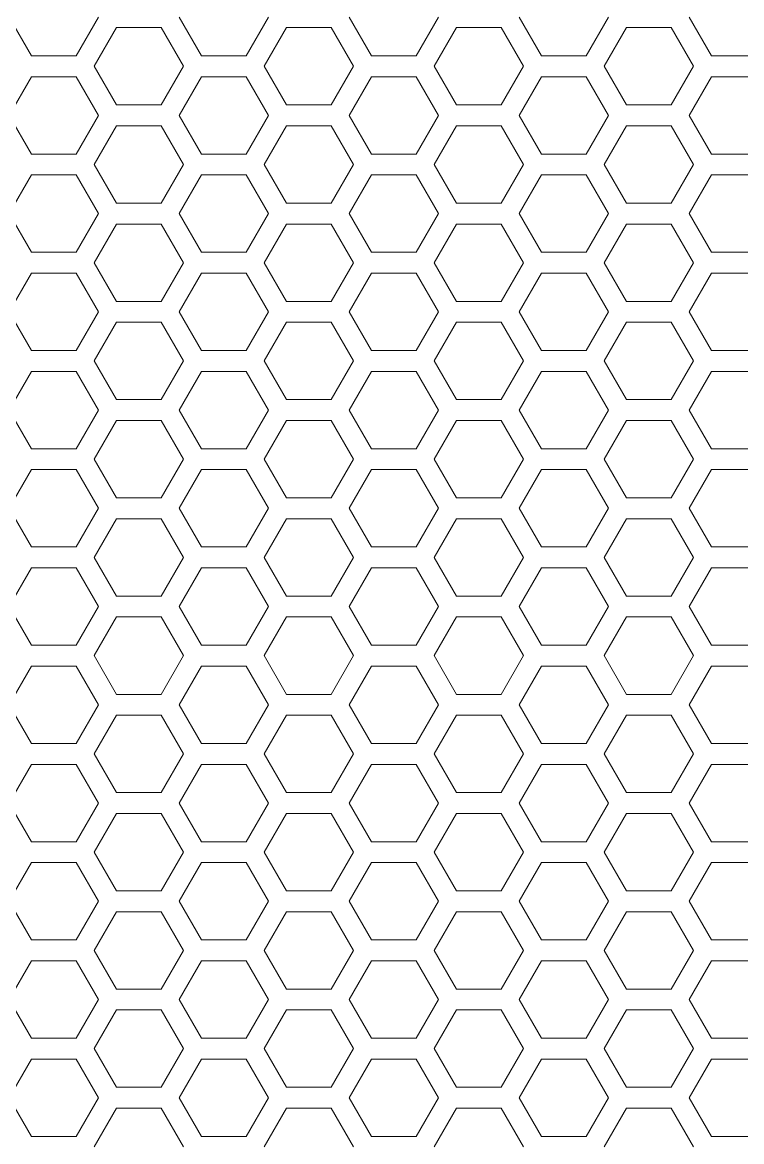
# Model space of a CAD drawing. Header units: millimetres. Extents: x 0 to 140, y -17 to 195.
# Drawn here: x 51.57 to 55.96, y 68.76 to 75.58 of the extents above; entities that cross this region are included whole.
import ezdxf

# ---------------------------------------------------------------- set-up
doc = ezdxf.new("R2010")
doc.units = ezdxf.units.MM
doc.layers.add('4203-42785_1_0', color=7, linetype='Continuous')

# ---------------------------------------------------------------- blocks, each defined once
blk = doc.blocks.new('a')
at = {"layer": '4203-42785_1_0', "color": 0, "linetype": 'ByBlock', "lineweight": 9}
for p, q in [((1507.2261, 403.3412), (1507.3328, 403.1563)), ((1507.5463, 403.1563), (1507.653, 403.3412)), ((1508.0394, 403.3412), (1508.1461, 403.1563)), ((1508.3595, 403.1563), (1508.4662, 403.3412)), ((1508.8527, 403.3412), (1508.9594, 403.1563)), ((1513.7322, 403.3412), (1513.8389, 403.1563)), ((1514.0523, 403.1563), (1514.1591, 403.3412)), ((1514.5455, 403.3412), (1514.6522, 403.1563)), ((1514.8656, 403.1563), (1514.9724, 403.3412)), ((1515.3587, 403.3412), (1515.4655, 403.1563)), ((1515.6789, 403.1563), (1515.7856, 403.3412)), ((1516.1721, 403.3412), (1516.2788, 403.1563)), ((1516.4922, 403.1563), (1516.5989, 403.3412)), ((1506.9262, 403.2913), (1506.8194, 403.1064)), ((1507.1396, 403.2913), (1506.9262, 403.2913)), ((1507.2464, 403.1064), (1507.1396, 403.2913)), ((1507.7395, 403.2913), (1507.6327, 403.1064)), ((1507.9529, 403.2913), (1507.7395, 403.2913)), ((1508.0596, 403.1064), (1507.9529, 403.2913)), ((1508.5527, 403.2913), (1508.446, 403.1064)), ((1508.7661, 403.2913), (1508.5527, 403.2913)), ((1508.8728, 403.1064), (1508.7661, 403.2913)), ((1514.2456, 403.2913), (1514.1389, 403.1064)), ((1514.459, 403.2913), (1514.2456, 403.2913)), ((1514.5657, 403.1064), (1514.459, 403.2913)), ((1515.0588, 403.2913), (1514.9521, 403.1064)), ((1515.2723, 403.2913), (1515.0588, 403.2913)), ((1515.379, 403.1064), (1515.2723, 403.2913)), ((1515.8721, 403.2913), (1515.7654, 403.1064)), ((1516.0855, 403.2913), (1515.8721, 403.2913)), ((1516.1923, 403.1064), (1516.0855, 403.2913)), ((1507.3328, 403.1563), (1507.5463, 403.1563)), ((1508.1461, 403.1563), (1508.3595, 403.1563)), ((1508.9594, 403.1563), (1509.1728, 403.1563)), ((1513.8389, 403.1563), (1514.0523, 403.1563)), ((1514.6522, 403.1563), (1514.8656, 403.1563)), ((1515.4655, 403.1563), (1515.6789, 403.1563)), ((1516.2788, 403.1563), (1516.4922, 403.1563)), ((1506.8194, 403.1064), (1506.9262, 402.9216)), ((1507.1396, 402.9216), (1507.2464, 403.1064)), ((1507.6327, 403.1064), (1507.7395, 402.9216)), ((1507.9529, 402.9216), (1508.0596, 403.1064)), ((1508.446, 403.1064), (1508.5527, 402.9216)), ((1508.7661, 402.9216), (1508.8728, 403.1064)), ((1514.1389, 403.1064), (1514.2456, 402.9216)), ((1514.459, 402.9216), (1514.5657, 403.1064)), ((1514.9521, 403.1064), (1515.0588, 402.9216)), ((1515.2723, 402.9216), (1515.379, 403.1064)), ((1515.7654, 403.1064), (1515.8721, 402.9216)), ((1516.0855, 402.9216), (1516.1923, 403.1064)), ((1507.3328, 403.0565), (1507.2261, 402.8717)), ((1507.5463, 403.0565), (1507.3328, 403.0565)), ((1507.653, 402.8717), (1507.5463, 403.0565)), ((1508.1461, 403.0565), (1508.0394, 402.8717)), ((1508.3595, 403.0565), (1508.1461, 403.0565)), ((1508.4662, 402.8717), (1508.3595, 403.0565)), ((1508.9594, 403.0565), (1508.8527, 402.8717)), ((1509.1728, 403.0565), (1508.9594, 403.0565)), ((1513.8389, 403.0565), (1513.7322, 402.8717)), ((1514.0523, 403.0565), (1513.8389, 403.0565)), ((1514.1591, 402.8717), (1514.0523, 403.0565)), ((1514.6522, 403.0565), (1514.5455, 402.8717)), ((1514.8656, 403.0565), (1514.6522, 403.0565)), ((1514.9724, 402.8717), (1514.8656, 403.0565)), ((1515.4655, 403.0565), (1515.3587, 402.8717)), ((1515.6789, 403.0565), (1515.4655, 403.0565)), ((1515.7856, 402.8717), (1515.6789, 403.0565)), ((1516.2788, 403.0565), (1516.1721, 402.8717)), ((1516.4922, 403.0565), (1516.2788, 403.0565)), ((1516.5989, 402.8717), (1516.4922, 403.0565)), ((1506.9262, 402.9216), (1507.1396, 402.9216)), ((1507.7395, 402.9216), (1507.9529, 402.9216)), ((1508.5527, 402.9216), (1508.7661, 402.9216)), ((1514.2456, 402.9216), (1514.459, 402.9216)), ((1515.0588, 402.9216), (1515.2723, 402.9216)), ((1515.8721, 402.9216), (1516.0855, 402.9216)), ((1507.2261, 402.8717), (1507.3328, 402.6868)), ((1507.5463, 402.6868), (1507.653, 402.8717)), ((1508.0394, 402.8717), (1508.1461, 402.6868)), ((1508.3595, 402.6868), (1508.4662, 402.8717)), ((1508.8527, 402.8717), (1508.9594, 402.6868)), ((1513.7322, 402.8717), (1513.8389, 402.6868)), ((1514.0523, 402.6868), (1514.1591, 402.8717)), ((1514.5455, 402.8717), (1514.6522, 402.6868)), ((1514.8656, 402.6868), (1514.9724, 402.8717)), ((1515.3587, 402.8717), (1515.4655, 402.6868)), ((1515.6789, 402.6868), (1515.7856, 402.8717)), ((1516.1721, 402.8717), (1516.2788, 402.6868)), ((1516.4922, 402.6868), (1516.5989, 402.8717)), ((1506.9262, 402.8218), (1506.8194, 402.6369)), ((1507.1396, 402.8218), (1506.9262, 402.8218)), ((1507.2464, 402.6369), (1507.1396, 402.8218)), ((1507.7395, 402.8218), (1507.6327, 402.6369)), ((1507.9529, 402.8218), (1507.7395, 402.8218)), ((1508.0596, 402.6369), (1507.9529, 402.8218)), ((1508.5527, 402.8218), (1508.446, 402.6369)), ((1508.7661, 402.8218), (1508.5527, 402.8218)), ((1508.8728, 402.6369), (1508.7661, 402.8218)), ((1514.2456, 402.8218), (1514.1389, 402.6369)), ((1514.459, 402.8218), (1514.2456, 402.8218)), ((1514.5657, 402.6369), (1514.459, 402.8218)), ((1515.0588, 402.8218), (1514.9521, 402.6369)), ((1515.2723, 402.8218), (1515.0588, 402.8218)), ((1515.379, 402.6369), (1515.2723, 402.8218)), ((1515.8721, 402.8218), (1515.7654, 402.6369)), ((1516.0855, 402.8218), (1515.8721, 402.8218)), ((1516.1923, 402.6369), (1516.0855, 402.8218)), ((1507.3328, 402.6868), (1507.5463, 402.6868)), ((1508.1461, 402.6868), (1508.3595, 402.6868)), ((1508.9594, 402.6868), (1509.1728, 402.6868)), ((1513.8389, 402.6868), (1514.0523, 402.6868)), ((1514.6522, 402.6868), (1514.8656, 402.6868)), ((1515.4655, 402.6868), (1515.6789, 402.6868)), ((1516.2788, 402.6868), (1516.4922, 402.6868)), ((1506.8194, 402.6369), (1506.9262, 402.452)), ((1507.1396, 402.452), (1507.2464, 402.6369)), ((1507.6327, 402.6369), (1507.7395, 402.452)), ((1507.9529, 402.452), (1508.0596, 402.6369)), ((1508.446, 402.6369), (1508.5527, 402.452)), ((1508.7661, 402.452), (1508.8728, 402.6369)), ((1514.1389, 402.6369), (1514.2456, 402.452)), ((1514.459, 402.452), (1514.5657, 402.6369)), ((1514.9521, 402.6369), (1515.0588, 402.452)), ((1515.2723, 402.452), (1515.379, 402.6369)), ((1515.7654, 402.6369), (1515.8721, 402.452)), ((1516.0855, 402.452), (1516.1923, 402.6369)), ((1507.3328, 402.587), (1507.2261, 402.4021)), ((1507.5463, 402.587), (1507.3328, 402.587)), ((1507.653, 402.4021), (1507.5463, 402.587)), ((1508.1461, 402.587), (1508.0394, 402.4021)), ((1508.3595, 402.587), (1508.1461, 402.587)), ((1508.4662, 402.4021), (1508.3595, 402.587)), ((1508.9594, 402.587), (1508.8527, 402.4021)), ((1509.1728, 402.587), (1508.9594, 402.587)), ((1513.8389, 402.587), (1513.7322, 402.4021)), ((1514.0523, 402.587), (1513.8389, 402.587)), ((1514.1591, 402.4021), (1514.0523, 402.587)), ((1514.6522, 402.587), (1514.5455, 402.4021)), ((1514.8656, 402.587), (1514.6522, 402.587)), ((1514.9724, 402.4021), (1514.8656, 402.587)), ((1515.4655, 402.587), (1515.3587, 402.4021)), ((1515.6789, 402.587), (1515.4655, 402.587)), ((1515.7856, 402.4021), (1515.6789, 402.587)), ((1516.2788, 402.587), (1516.1721, 402.4021)), ((1516.4922, 402.587), (1516.2788, 402.587)), ((1516.5989, 402.4021), (1516.4922, 402.587)), ((1506.9262, 402.452), (1507.1396, 402.452)), ((1507.7395, 402.452), (1507.9529, 402.452)), ((1508.5527, 402.452), (1508.7661, 402.452)), ((1514.2456, 402.452), (1514.459, 402.452)), ((1515.0588, 402.452), (1515.2723, 402.452)), ((1515.8721, 402.452), (1516.0855, 402.452)), ((1507.2261, 402.4021), (1507.3328, 402.2173)), ((1507.5463, 402.2173), (1507.653, 402.4021)), ((1508.0394, 402.4021), (1508.1461, 402.2173)), ((1508.3595, 402.2173), (1508.4662, 402.4021)), ((1508.8527, 402.4021), (1508.9594, 402.2173)), ((1513.7322, 402.4021), (1513.8389, 402.2173)), ((1514.0523, 402.2173), (1514.1591, 402.4021)), ((1514.5455, 402.4021), (1514.6522, 402.2173)), ((1514.8656, 402.2173), (1514.9724, 402.4021)), ((1515.3587, 402.4021), (1515.4655, 402.2173)), ((1515.6789, 402.2173), (1515.7856, 402.4021)), ((1516.1721, 402.4021), (1516.2788, 402.2173)), ((1516.4922, 402.2173), (1516.5989, 402.4021)), ((1506.9262, 402.3522), (1506.8194, 402.1673)), ((1507.1396, 402.3522), (1506.9262, 402.3522)), ((1507.2464, 402.1673), (1507.1396, 402.3522)), ((1507.7395, 402.3522), (1507.6327, 402.1673)), ((1507.9529, 402.3522), (1507.7395, 402.3522)), ((1508.0596, 402.1673), (1507.9529, 402.3522)), ((1508.5527, 402.3522), (1508.446, 402.1673)), ((1508.7661, 402.3522), (1508.5527, 402.3522)), ((1508.8728, 402.1673), (1508.7661, 402.3522)), ((1514.2456, 402.3522), (1514.1389, 402.1673)), ((1514.459, 402.3522), (1514.2456, 402.3522)), ((1514.5657, 402.1673), (1514.459, 402.3522)), ((1515.0588, 402.3522), (1514.9521, 402.1673)), ((1515.2723, 402.3522), (1515.0588, 402.3522)), ((1515.379, 402.1673), (1515.2723, 402.3522)), ((1515.8721, 402.3522), (1515.7654, 402.1673)), ((1516.0855, 402.3522), (1515.8721, 402.3522)), ((1516.1923, 402.1673), (1516.0855, 402.3522)), ((1507.3328, 402.2173), (1507.5463, 402.2173)), ((1508.1461, 402.2173), (1508.3595, 402.2173)), ((1508.9594, 402.2173), (1509.1728, 402.2173)), ((1513.8389, 402.2173), (1514.0523, 402.2173)), ((1514.6522, 402.2173), (1514.8656, 402.2173)), ((1515.4655, 402.2173), (1515.6789, 402.2173)), ((1516.2788, 402.2173), (1516.4922, 402.2173)), ((1506.8194, 402.1673), (1506.9262, 401.9825)), ((1507.1396, 401.9825), (1507.2464, 402.1673)), ((1507.6327, 402.1673), (1507.7395, 401.9825)), ((1507.9529, 401.9825), (1508.0596, 402.1673)), ((1508.446, 402.1673), (1508.5527, 401.9825)), ((1508.7661, 401.9825), (1508.8728, 402.1673)), ((1514.1389, 402.1673), (1514.2456, 401.9825)), ((1514.459, 401.9825), (1514.5657, 402.1673)), ((1514.9521, 402.1673), (1515.0588, 401.9825)), ((1515.2723, 401.9825), (1515.379, 402.1673)), ((1515.7654, 402.1673), (1515.8721, 401.9825)), ((1516.0855, 401.9825), (1516.1923, 402.1673)), ((1507.3328, 402.1174), (1507.2261, 401.9326)), ((1507.5463, 402.1174), (1507.3328, 402.1174)), ((1507.653, 401.9326), (1507.5463, 402.1174)), ((1508.1461, 402.1174), (1508.0394, 401.9326)), ((1508.3595, 402.1174), (1508.1461, 402.1174)), ((1508.4662, 401.9326), (1508.3595, 402.1174)), ((1508.9594, 402.1174), (1508.8527, 401.9326)), ((1509.1728, 402.1174), (1508.9594, 402.1174)), ((1513.8389, 402.1174), (1513.7322, 401.9326)), ((1514.0523, 402.1174), (1513.8389, 402.1174)), ((1514.1591, 401.9326), (1514.0523, 402.1174)), ((1514.6522, 402.1174), (1514.5455, 401.9326)), ((1514.8656, 402.1174), (1514.6522, 402.1174)), ((1514.9724, 401.9326), (1514.8656, 402.1174)), ((1515.4655, 402.1174), (1515.3587, 401.9326)), ((1515.6789, 402.1174), (1515.4655, 402.1174)), ((1515.7856, 401.9326), (1515.6789, 402.1174)), ((1516.2788, 402.1174), (1516.1721, 401.9326)), ((1516.4922, 402.1174), (1516.2788, 402.1174)), ((1516.5989, 401.9326), (1516.4922, 402.1174)), ((1506.9262, 401.9825), (1507.1396, 401.9825)), ((1507.7395, 401.9825), (1507.9529, 401.9825)), ((1508.5527, 401.9825), (1508.7661, 401.9825)), ((1514.2456, 401.9825), (1514.459, 401.9825)), ((1515.0588, 401.9825), (1515.2723, 401.9825)), ((1515.8721, 401.9825), (1516.0855, 401.9825)), ((1506.9262, 401.8827), (1506.8194, 401.6978)), ((1507.1396, 401.8827), (1506.9262, 401.8827)), ((1507.2464, 401.6978), (1507.1396, 401.8827)), ((1507.2261, 401.9326), (1507.3328, 401.7477)), ((1507.5463, 401.7477), (1507.653, 401.9326)), ((1507.7395, 401.8827), (1507.6327, 401.6978)), ((1507.9529, 401.8827), (1507.7395, 401.8827)), ((1508.0596, 401.6978), (1507.9529, 401.8827)), ((1508.0394, 401.9326), (1508.1461, 401.7477)), ((1508.3595, 401.7477), (1508.4662, 401.9326)), ((1508.5527, 401.8827), (1508.446, 401.6978)), ((1508.7661, 401.8827), (1508.5527, 401.8827)), ((1508.8728, 401.6978), (1508.7661, 401.8827)), ((1508.8527, 401.9326), (1508.9594, 401.7477)), ((1513.7322, 401.9326), (1513.8389, 401.7477)), ((1514.0523, 401.7477), (1514.1591, 401.9326)), ((1514.2456, 401.8827), (1514.1389, 401.6978)), ((1514.459, 401.8827), (1514.2456, 401.8827)), ((1514.5657, 401.6978), (1514.459, 401.8827)), ((1514.5455, 401.9326), (1514.6522, 401.7477)), ((1514.8656, 401.7477), (1514.9724, 401.9326)), ((1515.0588, 401.8827), (1514.9521, 401.6978)), ((1515.2723, 401.8827), (1515.0588, 401.8827)), ((1515.379, 401.6978), (1515.2723, 401.8827)), ((1515.3587, 401.9326), (1515.4655, 401.7477)), ((1515.6789, 401.7477), (1515.7856, 401.9326)), ((1515.8721, 401.8827), (1515.7654, 401.6978)), ((1516.0855, 401.8827), (1515.8721, 401.8827)), ((1516.1923, 401.6978), (1516.0855, 401.8827)), ((1516.1721, 401.9326), (1516.2788, 401.7477)), ((1516.4922, 401.7477), (1516.5989, 401.9326)), ((1507.3328, 401.7477), (1507.5463, 401.7477)), ((1508.1461, 401.7477), (1508.3595, 401.7477)), ((1508.9594, 401.7477), (1509.1728, 401.7477)), ((1513.8389, 401.7477), (1514.0523, 401.7477)), ((1514.6522, 401.7477), (1514.8656, 401.7477)), ((1515.4655, 401.7477), (1515.6789, 401.7477)), ((1516.2788, 401.7477), (1516.4922, 401.7477)), ((1506.8194, 401.6978), (1506.9262, 401.5129)), ((1507.1396, 401.5129), (1507.2464, 401.6978)), ((1507.6327, 401.6978), (1507.7395, 401.5129)), ((1507.9529, 401.5129), (1508.0596, 401.6978)), ((1508.446, 401.6978), (1508.5527, 401.5129)), ((1508.7661, 401.5129), (1508.8728, 401.6978)), ((1514.1389, 401.6978), (1514.2456, 401.5129)), ((1514.459, 401.5129), (1514.5657, 401.6978)), ((1514.9521, 401.6978), (1515.0588, 401.5129)), ((1515.2723, 401.5129), (1515.379, 401.6978)), ((1515.7654, 401.6978), (1515.8721, 401.5129)), ((1516.0855, 401.5129), (1516.1923, 401.6978)), ((1507.3328, 401.6479), (1507.2261, 401.463)), ((1507.5463, 401.6479), (1507.3328, 401.6479)), ((1507.653, 401.463), (1507.5463, 401.6479)), ((1508.1461, 401.6479), (1508.0394, 401.463)), ((1508.3595, 401.6479), (1508.1461, 401.6479)), ((1508.4662, 401.463), (1508.3595, 401.6479)), ((1508.9594, 401.6479), (1508.8527, 401.463)), ((1509.1728, 401.6479), (1508.9594, 401.6479)), ((1513.8389, 401.6479), (1513.7322, 401.463)), ((1514.0523, 401.6479), (1513.8389, 401.6479)), ((1514.1591, 401.463), (1514.0523, 401.6479)), ((1514.6522, 401.6479), (1514.5455, 401.463)), ((1514.8656, 401.6479), (1514.6522, 401.6479)), ((1514.9724, 401.463), (1514.8656, 401.6479)), ((1515.4655, 401.6479), (1515.3587, 401.463)), ((1515.6789, 401.6479), (1515.4655, 401.6479)), ((1515.7856, 401.463), (1515.6789, 401.6479)), ((1516.2788, 401.6479), (1516.1721, 401.463)), ((1516.4922, 401.6479), (1516.2788, 401.6479)), ((1516.5989, 401.463), (1516.4922, 401.6479)), ((1506.9262, 401.5129), (1507.1396, 401.5129)), ((1507.7395, 401.5129), (1507.9529, 401.5129)), ((1508.5527, 401.5129), (1508.7661, 401.5129)), ((1514.2456, 401.5129), (1514.459, 401.5129)), ((1515.0588, 401.5129), (1515.2723, 401.5129)), ((1515.8721, 401.5129), (1516.0855, 401.5129)), ((1507.2261, 401.463), (1507.3328, 401.2782)), ((1507.5463, 401.2782), (1507.653, 401.463)), ((1508.0394, 401.463), (1508.1461, 401.2782)), ((1508.3595, 401.2782), (1508.4662, 401.463)), ((1508.8527, 401.463), (1508.9594, 401.2782)), ((1513.7322, 401.463), (1513.8389, 401.2782)), ((1514.0523, 401.2782), (1514.1591, 401.463)), ((1514.5455, 401.463), (1514.6522, 401.2782)), ((1514.8656, 401.2782), (1514.9724, 401.463)), ((1515.3587, 401.463), (1515.4655, 401.2782)), ((1515.6789, 401.2782), (1515.7856, 401.463)), ((1516.1721, 401.463), (1516.2788, 401.2782)), ((1516.4922, 401.2782), (1516.5989, 401.463)), ((1506.9262, 401.4131), (1506.8194, 401.2283)), ((1507.1396, 401.4131), (1506.9262, 401.4131)), ((1507.2464, 401.2283), (1507.1396, 401.4131)), ((1507.7395, 401.4131), (1507.6327, 401.2283)), ((1507.9529, 401.4131), (1507.7395, 401.4131)), ((1508.0596, 401.2283), (1507.9529, 401.4131)), ((1508.5527, 401.4131), (1508.446, 401.2283)), ((1508.7661, 401.4131), (1508.5527, 401.4131)), ((1508.8728, 401.2283), (1508.7661, 401.4131)), ((1514.2456, 401.4131), (1514.1389, 401.2283)), ((1514.459, 401.4131), (1514.2456, 401.4131)), ((1514.5657, 401.2283), (1514.459, 401.4131)), ((1515.0588, 401.4131), (1514.9521, 401.2283)), ((1515.2723, 401.4131), (1515.0588, 401.4131)), ((1515.379, 401.2283), (1515.2723, 401.4131)), ((1515.8721, 401.4131), (1515.7654, 401.2283)), ((1516.0855, 401.4131), (1515.8721, 401.4131)), ((1516.1923, 401.2283), (1516.0855, 401.4131)), ((1507.3328, 401.2782), (1507.5463, 401.2782)), ((1508.1461, 401.2782), (1508.3595, 401.2782)), ((1508.9594, 401.2782), (1509.1728, 401.2782)), ((1513.8389, 401.2782), (1514.0523, 401.2782)), ((1514.6522, 401.2782), (1514.8656, 401.2782)), ((1515.4655, 401.2782), (1515.6789, 401.2782)), ((1516.2788, 401.2782), (1516.4922, 401.2782)), ((1506.8194, 401.2283), (1506.9262, 401.0434)), ((1507.1396, 401.0434), (1507.2464, 401.2283)), ((1507.6327, 401.2283), (1507.7395, 401.0434)), ((1507.9529, 401.0434), (1508.0596, 401.2283)), ((1508.446, 401.2283), (1508.5527, 401.0434)), ((1508.7661, 401.0434), (1508.8728, 401.2283)), ((1514.1389, 401.2283), (1514.2456, 401.0434)), ((1514.459, 401.0434), (1514.5657, 401.2283)), ((1514.9521, 401.2283), (1515.0588, 401.0434)), ((1515.2723, 401.0434), (1515.379, 401.2283)), ((1515.7654, 401.2283), (1515.8721, 401.0434)), ((1516.0855, 401.0434), (1516.1923, 401.2283)), ((1507.3328, 401.1784), (1507.2261, 400.9935)), ((1507.5463, 401.1784), (1507.3328, 401.1784)), ((1507.653, 400.9935), (1507.5463, 401.1784)), ((1508.1461, 401.1784), (1508.0394, 400.9935)), ((1508.3595, 401.1784), (1508.1461, 401.1784)), ((1508.4662, 400.9935), (1508.3595, 401.1784)), ((1508.9594, 401.1784), (1508.8527, 400.9935)), ((1509.1728, 401.1784), (1508.9594, 401.1784)), ((1513.8389, 401.1784), (1513.7322, 400.9935)), ((1514.0523, 401.1784), (1513.8389, 401.1784)), ((1514.1591, 400.9935), (1514.0523, 401.1784)), ((1514.6522, 401.1784), (1514.5455, 400.9935)), ((1514.8656, 401.1784), (1514.6522, 401.1784)), ((1514.9724, 400.9935), (1514.8656, 401.1784)), ((1515.4655, 401.1784), (1515.3587, 400.9935)), ((1515.6789, 401.1784), (1515.4655, 401.1784)), ((1515.7856, 400.9935), (1515.6789, 401.1784)), ((1516.2788, 401.1784), (1516.1721, 400.9935)), ((1516.4922, 401.1784), (1516.2788, 401.1784)), ((1516.5989, 400.9935), (1516.4922, 401.1784)), ((1506.9262, 401.0434), (1507.1396, 401.0434)), ((1507.7395, 401.0434), (1507.9529, 401.0434)), ((1508.5527, 401.0434), (1508.7661, 401.0434)), ((1514.2456, 401.0434), (1514.459, 401.0434)), ((1515.0588, 401.0434), (1515.2723, 401.0434)), ((1515.8721, 401.0434), (1516.0855, 401.0434)), ((1507.2261, 400.9935), (1507.3328, 400.8086)), ((1507.5463, 400.8086), (1507.653, 400.9935)), ((1508.0394, 400.9935), (1508.1461, 400.8086)), ((1508.3595, 400.8086), (1508.4662, 400.9935)), ((1508.8527, 400.9935), (1508.9594, 400.8086)), ((1513.7322, 400.9935), (1513.8389, 400.8086)), ((1514.0523, 400.8086), (1514.1591, 400.9935)), ((1514.5455, 400.9935), (1514.6522, 400.8086)), ((1514.8656, 400.8086), (1514.9724, 400.9935)), ((1515.3587, 400.9935), (1515.4655, 400.8086)), ((1515.6789, 400.8086), (1515.7856, 400.9935)), ((1516.1721, 400.9935), (1516.2788, 400.8086)), ((1516.4922, 400.8086), (1516.5989, 400.9935)), ((1506.9262, 400.9436), (1506.8194, 400.7587)), ((1507.1396, 400.9436), (1506.9262, 400.9436)), ((1507.2464, 400.7587), (1507.1396, 400.9436)), ((1507.7395, 400.9436), (1507.6327, 400.7587)), ((1507.9529, 400.9436), (1507.7395, 400.9436)), ((1508.0596, 400.7587), (1507.9529, 400.9436)), ((1508.5527, 400.9436), (1508.446, 400.7587)), ((1508.7661, 400.9436), (1508.5527, 400.9436)), ((1508.8728, 400.7587), (1508.7661, 400.9436)), ((1514.2456, 400.9436), (1514.1389, 400.7587)), ((1514.459, 400.9436), (1514.2456, 400.9436)), ((1514.5657, 400.7587), (1514.459, 400.9436)), ((1515.0588, 400.9436), (1514.9521, 400.7587)), ((1515.2723, 400.9436), (1515.0588, 400.9436)), ((1515.379, 400.7587), (1515.2723, 400.9436)), ((1515.8721, 400.9436), (1515.7654, 400.7587)), ((1516.0855, 400.9436), (1515.8721, 400.9436)), ((1516.1923, 400.7587), (1516.0855, 400.9436)), ((1506.8194, 400.7587), (1506.9262, 400.5739)), ((1507.1396, 400.5739), (1507.2464, 400.7587)), ((1507.3328, 400.8086), (1507.5463, 400.8086)), ((1507.6327, 400.7587), (1507.7395, 400.5739)), ((1507.9529, 400.5739), (1508.0596, 400.7587)), ((1508.1461, 400.8086), (1508.3595, 400.8086)), ((1508.446, 400.7587), (1508.5527, 400.5739)), ((1508.7661, 400.5739), (1508.8728, 400.7587)), ((1508.9594, 400.8086), (1509.1728, 400.8086)), ((1513.8389, 400.8086), (1514.0523, 400.8086)), ((1514.1389, 400.7587), (1514.2456, 400.5739)), ((1514.459, 400.5739), (1514.5657, 400.7587)), ((1514.6522, 400.8086), (1514.8656, 400.8086)), ((1514.9521, 400.7587), (1515.0588, 400.5739)), ((1515.2723, 400.5739), (1515.379, 400.7587)), ((1515.4655, 400.8086), (1515.6789, 400.8086)), ((1515.7654, 400.7587), (1515.8721, 400.5739)), ((1516.0855, 400.5739), (1516.1923, 400.7587)), ((1516.2788, 400.8086), (1516.4922, 400.8086)), ((1507.3328, 400.7088), (1507.2261, 400.5239)), ((1507.5463, 400.7088), (1507.3328, 400.7088)), ((1507.653, 400.5239), (1507.5463, 400.7088)), ((1508.1461, 400.7088), (1508.0394, 400.5239)), ((1508.3595, 400.7088), (1508.1461, 400.7088)), ((1508.4662, 400.5239), (1508.3595, 400.7088)), ((1508.9594, 400.7088), (1508.8527, 400.5239)), ((1509.1728, 400.7088), (1508.9594, 400.7088)), ((1513.8389, 400.7088), (1513.7322, 400.5239)), ((1514.0523, 400.7088), (1513.8389, 400.7088)), ((1514.1591, 400.5239), (1514.0523, 400.7088)), ((1514.6522, 400.7088), (1514.5455, 400.5239)), ((1514.8656, 400.7088), (1514.6522, 400.7088)), ((1514.9724, 400.5239), (1514.8656, 400.7088)), ((1515.4655, 400.7088), (1515.3587, 400.5239)), ((1515.6789, 400.7088), (1515.4655, 400.7088)), ((1515.7856, 400.5239), (1515.6789, 400.7088)), ((1516.2788, 400.7088), (1516.1721, 400.5239)), ((1516.4922, 400.7088), (1516.2788, 400.7088)), ((1516.5989, 400.5239), (1516.4922, 400.7088)), ((1506.9262, 400.5739), (1507.1396, 400.5739)), ((1507.7395, 400.5739), (1507.9529, 400.5739)), ((1508.5527, 400.5739), (1508.7661, 400.5739)), ((1514.2456, 400.5739), (1514.459, 400.5739)), ((1515.0588, 400.5739), (1515.2723, 400.5739)), ((1515.8721, 400.5739), (1516.0855, 400.5739)), ((1507.2261, 400.5239), (1507.3328, 400.3391)), ((1507.5463, 400.3391), (1507.653, 400.5239)), ((1508.0394, 400.5239), (1508.1461, 400.3391)), ((1508.3595, 400.3391), (1508.4662, 400.5239)), ((1508.8527, 400.5239), (1508.9594, 400.3391)), ((1513.7322, 400.5239), (1513.8389, 400.3391)), ((1514.0523, 400.3391), (1514.1591, 400.5239)), ((1514.5455, 400.5239), (1514.6522, 400.3391)), ((1514.8656, 400.3391), (1514.9724, 400.5239)), ((1515.3587, 400.5239), (1515.4655, 400.3391)), ((1515.6789, 400.3391), (1515.7856, 400.5239)), ((1516.1721, 400.5239), (1516.2788, 400.3391)), ((1516.4922, 400.3391), (1516.5989, 400.5239)), ((1506.9262, 400.474), (1506.8194, 400.2892)), ((1507.1396, 400.474), (1506.9262, 400.474)), ((1507.2464, 400.2892), (1507.1396, 400.474)), ((1507.7395, 400.474), (1507.6327, 400.2892)), ((1507.9529, 400.474), (1507.7395, 400.474)), ((1508.0596, 400.2892), (1507.9529, 400.474)), ((1508.5527, 400.474), (1508.446, 400.2892)), ((1508.7661, 400.474), (1508.5527, 400.474)), ((1508.8728, 400.2892), (1508.7661, 400.474)), ((1514.2456, 400.474), (1514.1389, 400.2892)), ((1514.459, 400.474), (1514.2456, 400.474)), ((1514.5657, 400.2892), (1514.459, 400.474)), ((1515.0588, 400.474), (1514.9521, 400.2892)), ((1515.2723, 400.474), (1515.0588, 400.474)), ((1515.379, 400.2892), (1515.2723, 400.474)), ((1515.8721, 400.474), (1515.7654, 400.2892)), ((1516.0855, 400.474), (1515.8721, 400.474)), ((1516.1923, 400.2892), (1516.0855, 400.474)), ((1507.3328, 400.3391), (1507.5463, 400.3391)), ((1508.1461, 400.3391), (1508.3595, 400.3391)), ((1508.9594, 400.3391), (1509.1728, 400.3391)), ((1513.8389, 400.3391), (1514.0523, 400.3391)), ((1514.6522, 400.3391), (1514.8656, 400.3391)), ((1515.4655, 400.3391), (1515.6789, 400.3391)), ((1516.2788, 400.3391), (1516.4922, 400.3391)), ((1506.8194, 400.2892), (1506.9262, 400.1043)), ((1507.1396, 400.1043), (1507.2464, 400.2892)), ((1507.6327, 400.2892), (1507.7395, 400.1043)), ((1507.9529, 400.1043), (1508.0596, 400.2892)), ((1508.446, 400.2892), (1508.5527, 400.1043)), ((1508.7661, 400.1043), (1508.8728, 400.2892)), ((1514.1389, 400.2892), (1514.2456, 400.1043)), ((1514.459, 400.1043), (1514.5657, 400.2892)), ((1514.9521, 400.2892), (1515.0588, 400.1043)), ((1515.2723, 400.1043), (1515.379, 400.2892)), ((1515.7654, 400.2892), (1515.8721, 400.1043)), ((1516.0855, 400.1043), (1516.1923, 400.2892)), ((1507.3328, 400.2393), (1507.2261, 400.0544)), ((1507.5463, 400.2393), (1507.3328, 400.2393)), ((1507.653, 400.0544), (1507.5463, 400.2393)), ((1508.1461, 400.2393), (1508.0394, 400.0544)), ((1508.3595, 400.2393), (1508.1461, 400.2393)), ((1508.4662, 400.0544), (1508.3595, 400.2393)), ((1508.9594, 400.2393), (1508.8527, 400.0544)), ((1509.1728, 400.2393), (1508.9594, 400.2393)), ((1513.8389, 400.2393), (1513.7322, 400.0544)), ((1514.0523, 400.2393), (1513.8389, 400.2393)), ((1514.1591, 400.0544), (1514.0523, 400.2393)), ((1514.6522, 400.2393), (1514.5455, 400.0544)), ((1514.8656, 400.2393), (1514.6522, 400.2393)), ((1514.9724, 400.0544), (1514.8656, 400.2393)), ((1515.4655, 400.2393), (1515.3587, 400.0544)), ((1515.6789, 400.2393), (1515.4655, 400.2393)), ((1515.7856, 400.0544), (1515.6789, 400.2393)), ((1516.2788, 400.2393), (1516.1721, 400.0544)), ((1516.4922, 400.2393), (1516.2788, 400.2393)), ((1516.5989, 400.0544), (1516.4922, 400.2393)), ((1506.9262, 400.1043), (1507.1396, 400.1043)), ((1507.7395, 400.1043), (1507.9529, 400.1043)), ((1508.5527, 400.1043), (1508.7661, 400.1043)), ((1514.2456, 400.1043), (1514.459, 400.1043)), ((1515.0588, 400.1043), (1515.2723, 400.1043)), ((1515.8721, 400.1043), (1516.0855, 400.1043)), ((1507.2261, 400.0544), (1507.3328, 399.8695)), ((1507.5463, 399.8695), (1507.653, 400.0544)), ((1508.0394, 400.0544), (1508.1461, 399.8695)), ((1508.3595, 399.8695), (1508.4662, 400.0544)), ((1508.8527, 400.0544), (1508.9594, 399.8695)), ((1513.7322, 400.0544), (1513.8389, 399.8695)), ((1514.0523, 399.8695), (1514.1591, 400.0544)), ((1514.5455, 400.0544), (1514.6522, 399.8695)), ((1514.8656, 399.8695), (1514.9724, 400.0544)), ((1515.3587, 400.0544), (1515.4655, 399.8695)), ((1515.6789, 399.8695), (1515.7856, 400.0544)), ((1516.1721, 400.0544), (1516.2788, 399.8695)), ((1516.4922, 399.8695), (1516.5989, 400.0544)), ((1506.9262, 400.0045), (1506.8194, 399.8196)), ((1507.1396, 400.0045), (1506.9262, 400.0045)), ((1507.2464, 399.8196), (1507.1396, 400.0045)), ((1507.7395, 400.0045), (1507.6327, 399.8196)), ((1507.9529, 400.0045), (1507.7395, 400.0045)), ((1508.0596, 399.8196), (1507.9529, 400.0045)), ((1508.5527, 400.0045), (1508.446, 399.8196)), ((1508.7661, 400.0045), (1508.5527, 400.0045)), ((1508.8728, 399.8196), (1508.7661, 400.0045)), ((1514.2456, 400.0045), (1514.1389, 399.8196)), ((1514.459, 400.0045), (1514.2456, 400.0045)), ((1514.5657, 399.8196), (1514.459, 400.0045)), ((1515.0588, 400.0045), (1514.9521, 399.8196)), ((1515.2723, 400.0045), (1515.0588, 400.0045)), ((1515.379, 399.8196), (1515.2723, 400.0045)), ((1515.8721, 400.0045), (1515.7654, 399.8196)), ((1516.0855, 400.0045), (1515.8721, 400.0045)), ((1516.1923, 399.8196), (1516.0855, 400.0045)), ((1507.3328, 399.8695), (1507.5463, 399.8695)), ((1508.1461, 399.8695), (1508.3595, 399.8695)), ((1508.9594, 399.8695), (1509.1728, 399.8695)), ((1513.8389, 399.8695), (1514.0523, 399.8695)), ((1514.6522, 399.8695), (1514.8656, 399.8695)), ((1515.4655, 399.8695), (1515.6789, 399.8695)), ((1516.2788, 399.8695), (1516.4922, 399.8695)), ((1506.8194, 399.8196), (1506.9262, 399.6348)), ((1507.1396, 399.6348), (1507.2464, 399.8196)), ((1507.6327, 399.8196), (1507.7395, 399.6348)), ((1507.9529, 399.6348), (1508.0596, 399.8196)), ((1508.446, 399.8196), (1508.5527, 399.6348)), ((1508.7661, 399.6348), (1508.8728, 399.8196)), ((1514.1389, 399.8196), (1514.2456, 399.6348)), ((1514.459, 399.6348), (1514.5657, 399.8196)), ((1514.9521, 399.8196), (1515.0588, 399.6348)), ((1515.2723, 399.6348), (1515.379, 399.8196)), ((1515.7654, 399.8196), (1515.8721, 399.6348)), ((1516.0855, 399.6348), (1516.1923, 399.8196)), ((1507.3328, 399.7697), (1507.2261, 399.5849)), ((1507.5463, 399.7697), (1507.3328, 399.7697)), ((1507.653, 399.5849), (1507.5463, 399.7697)), ((1508.1461, 399.7697), (1508.0394, 399.5849)), ((1508.3595, 399.7697), (1508.1461, 399.7697)), ((1508.4662, 399.5849), (1508.3595, 399.7697)), ((1508.9594, 399.7697), (1508.8527, 399.5849)), ((1509.1728, 399.7697), (1508.9594, 399.7697)), ((1513.8389, 399.7697), (1513.7322, 399.5849)), ((1514.0523, 399.7697), (1513.8389, 399.7697)), ((1514.1591, 399.5849), (1514.0523, 399.7697)), ((1514.6522, 399.7697), (1514.5455, 399.5849)), ((1514.8656, 399.7697), (1514.6522, 399.7697)), ((1514.9724, 399.5849), (1514.8656, 399.7697)), ((1515.4655, 399.7697), (1515.3587, 399.5849)), ((1515.6789, 399.7697), (1515.4655, 399.7697)), ((1515.7856, 399.5849), (1515.6789, 399.7697)), ((1516.2788, 399.7697), (1516.1721, 399.5849)), ((1516.4922, 399.7697), (1516.2788, 399.7697)), ((1516.5989, 399.5849), (1516.4922, 399.7697)), ((1506.9262, 399.6348), (1507.1396, 399.6348)), ((1507.7395, 399.6348), (1507.9529, 399.6348)), ((1508.5527, 399.6348), (1508.7661, 399.6348)), ((1514.2456, 399.6348), (1514.459, 399.6348)), ((1515.0588, 399.6348), (1515.2723, 399.6348)), ((1515.8721, 399.6348), (1516.0855, 399.6348)), ((1507.2261, 399.5849), (1507.3328, 399.4)), ((1507.5463, 399.4), (1507.653, 399.5849)), ((1508.0394, 399.5849), (1508.1461, 399.4)), ((1508.3595, 399.4), (1508.4662, 399.5849)), ((1508.8527, 399.5849), (1508.9594, 399.4)), ((1513.7322, 399.5849), (1513.8389, 399.4)), ((1514.0523, 399.4), (1514.1591, 399.5849)), ((1514.5455, 399.5849), (1514.6522, 399.4)), ((1514.8656, 399.4), (1514.9724, 399.5849)), ((1515.3587, 399.5849), (1515.4655, 399.4)), ((1515.6789, 399.4), (1515.7856, 399.5849)), ((1516.1721, 399.5849), (1516.2788, 399.4)), ((1516.4922, 399.4), (1516.5989, 399.5849)), ((1506.9262, 399.5349), (1506.8194, 399.3501)), ((1507.1396, 399.5349), (1506.9262, 399.5349)), ((1507.2464, 399.3501), (1507.1396, 399.5349)), ((1507.7395, 399.5349), (1507.6327, 399.3501)), ((1507.9529, 399.5349), (1507.7395, 399.5349)), ((1508.0596, 399.3501), (1507.9529, 399.5349)), ((1508.5527, 399.5349), (1508.446, 399.3501)), ((1508.7661, 399.5349), (1508.5527, 399.5349)), ((1508.8728, 399.3501), (1508.7661, 399.5349)), ((1514.2456, 399.5349), (1514.1389, 399.3501)), ((1514.459, 399.5349), (1514.2456, 399.5349)), ((1514.5657, 399.3501), (1514.459, 399.5349)), ((1515.0588, 399.5349), (1514.9521, 399.3501)), ((1515.2723, 399.5349), (1515.0588, 399.5349)), ((1515.379, 399.3501), (1515.2723, 399.5349)), ((1515.8721, 399.5349), (1515.7654, 399.3501)), ((1516.0855, 399.5349), (1515.8721, 399.5349)), ((1516.1923, 399.3501), (1516.0855, 399.5349)), ((1507.3328, 399.4), (1507.5463, 399.4)), ((1508.1461, 399.4), (1508.3595, 399.4)), ((1508.9594, 399.4), (1509.1728, 399.4)), ((1513.8389, 399.4), (1514.0523, 399.4)), ((1514.6522, 399.4), (1514.8656, 399.4)), ((1515.4655, 399.4), (1515.6789, 399.4)), ((1516.2788, 399.4), (1516.4922, 399.4)), ((1506.8194, 399.3501), (1506.9262, 399.1652)), ((1507.1396, 399.1652), (1507.2464, 399.3501)), ((1507.6327, 399.3501), (1507.7395, 399.1652)), ((1507.9529, 399.1652), (1508.0596, 399.3501)), ((1508.446, 399.3501), (1508.5527, 399.1652)), ((1508.7661, 399.1652), (1508.8728, 399.3501)), ((1514.1389, 399.3501), (1514.2456, 399.1652)), ((1514.459, 399.1652), (1514.5657, 399.3501)), ((1514.9521, 399.3501), (1515.0588, 399.1652)), ((1515.2723, 399.1652), (1515.379, 399.3501)), ((1515.7654, 399.3501), (1515.8721, 399.1652)), ((1516.0855, 399.1652), (1516.1923, 399.3501)), ((1507.3328, 399.3002), (1507.2261, 399.1153)), ((1507.5463, 399.3002), (1507.3328, 399.3002)), ((1507.653, 399.1153), (1507.5463, 399.3002)), ((1508.1461, 399.3002), (1508.0394, 399.1153)), ((1508.3595, 399.3002), (1508.1461, 399.3002)), ((1508.4662, 399.1153), (1508.3595, 399.3002)), ((1508.9594, 399.3002), (1508.8527, 399.1153)), ((1509.1728, 399.3002), (1508.9594, 399.3002)), ((1513.8389, 399.3002), (1513.7322, 399.1153)), ((1514.0523, 399.3002), (1513.8389, 399.3002)), ((1514.1591, 399.1153), (1514.0523, 399.3002)), ((1514.6522, 399.3002), (1514.5455, 399.1153)), ((1514.8656, 399.3002), (1514.6522, 399.3002)), ((1514.9724, 399.1153), (1514.8656, 399.3002)), ((1515.4655, 399.3002), (1515.3587, 399.1153)), ((1515.6789, 399.3002), (1515.4655, 399.3002)), ((1515.7856, 399.1153), (1515.6789, 399.3002)), ((1516.2788, 399.3002), (1516.1721, 399.1153)), ((1516.4922, 399.3002), (1516.2788, 399.3002)), ((1516.5989, 399.1153), (1516.4922, 399.3002)), ((1506.9262, 399.1652), (1507.1396, 399.1652)), ((1507.7395, 399.1652), (1507.9529, 399.1652)), ((1508.5527, 399.1652), (1508.7661, 399.1652)), ((1514.2456, 399.1652), (1514.459, 399.1652)), ((1515.0588, 399.1652), (1515.2723, 399.1652)), ((1515.8721, 399.1652), (1516.0855, 399.1652)), ((1507.2261, 399.1153), (1507.3328, 398.9305)), ((1507.5463, 398.9305), (1507.653, 399.1153)), ((1508.0394, 399.1153), (1508.1461, 398.9305)), ((1508.3595, 398.9305), (1508.4662, 399.1153)), ((1508.8527, 399.1153), (1508.9594, 398.9305)), ((1513.7322, 399.1153), (1513.8389, 398.9305)), ((1514.0523, 398.9305), (1514.1591, 399.1153)), ((1514.5455, 399.1153), (1514.6522, 398.9305)), ((1514.8656, 398.9305), (1514.9724, 399.1153)), ((1515.3587, 399.1153), (1515.4655, 398.9305)), ((1515.6789, 398.9305), (1515.7856, 399.1153)), ((1516.1721, 399.1153), (1516.2788, 398.9305)), ((1516.4922, 398.9305), (1516.5989, 399.1153)), ((1506.9262, 399.0654), (1506.8194, 398.8805)), ((1507.1396, 399.0654), (1506.9262, 399.0654)), ((1507.2464, 398.8805), (1507.1396, 399.0654)), ((1507.7395, 399.0654), (1507.6327, 398.8805)), ((1507.9529, 399.0654), (1507.7395, 399.0654)), ((1508.0596, 398.8805), (1507.9529, 399.0654)), ((1508.5527, 399.0654), (1508.446, 398.8805)), ((1508.7661, 399.0654), (1508.5527, 399.0654)), ((1508.8728, 398.8805), (1508.7661, 399.0654)), ((1514.2456, 399.0654), (1514.1389, 398.8805)), ((1514.459, 399.0654), (1514.2456, 399.0654)), ((1514.5657, 398.8805), (1514.459, 399.0654)), ((1515.0588, 399.0654), (1514.9521, 398.8805)), ((1515.2723, 399.0654), (1515.0588, 399.0654)), ((1515.379, 398.8805), (1515.2723, 399.0654)), ((1515.8721, 399.0654), (1515.7654, 398.8805)), ((1516.0855, 399.0654), (1515.8721, 399.0654)), ((1516.1923, 398.8805), (1516.0855, 399.0654)), ((1507.3328, 398.9305), (1507.5463, 398.9305)), ((1508.1461, 398.9305), (1508.3595, 398.9305)), ((1508.9594, 398.9305), (1509.1728, 398.9305)), ((1513.8389, 398.9305), (1514.0523, 398.9305)), ((1514.6522, 398.9305), (1514.8656, 398.9305)), ((1515.4655, 398.9305), (1515.6789, 398.9305)), ((1516.2788, 398.9305), (1516.4922, 398.9305)), ((1506.8194, 398.8805), (1506.9262, 398.6957)), ((1507.1396, 398.6957), (1507.2464, 398.8805)), ((1507.3328, 398.8306), (1507.2261, 398.6458)), ((1507.5463, 398.8306), (1507.3328, 398.8306)), ((1507.653, 398.6458), (1507.5463, 398.8306)), ((1507.6327, 398.8805), (1507.7395, 398.6957)), ((1507.9529, 398.6957), (1508.0596, 398.8805)), ((1508.1461, 398.8306), (1508.0394, 398.6458)), ((1508.3595, 398.8306), (1508.1461, 398.8306)), ((1508.4662, 398.6458), (1508.3595, 398.8306)), ((1508.446, 398.8805), (1508.5527, 398.6957)), ((1508.7661, 398.6957), (1508.8728, 398.8805)), ((1508.9594, 398.8306), (1508.8527, 398.6458)), ((1509.1728, 398.8306), (1508.9594, 398.8306)), ((1513.8389, 398.8306), (1513.7322, 398.6458)), ((1514.0523, 398.8306), (1513.8389, 398.8306)), ((1514.1591, 398.6458), (1514.0523, 398.8306)), ((1514.1389, 398.8805), (1514.2456, 398.6957)), ((1514.459, 398.6957), (1514.5657, 398.8805)), ((1514.6522, 398.8306), (1514.5455, 398.6458)), ((1514.8656, 398.8306), (1514.6522, 398.8306)), ((1514.9724, 398.6458), (1514.8656, 398.8306)), ((1514.9521, 398.8805), (1515.0588, 398.6957)), ((1515.2723, 398.6957), (1515.379, 398.8805)), ((1515.4655, 398.8306), (1515.3587, 398.6458)), ((1515.6789, 398.8306), (1515.4655, 398.8306)), ((1515.7856, 398.6458), (1515.6789, 398.8306)), ((1515.7654, 398.8805), (1515.8721, 398.6957)), ((1516.0855, 398.6957), (1516.1923, 398.8805)), ((1516.2788, 398.8306), (1516.1721, 398.6458)), ((1516.4922, 398.8306), (1516.2788, 398.8306)), ((1516.5989, 398.6458), (1516.4922, 398.8306)), ((1506.9262, 398.6957), (1507.1396, 398.6957)), ((1507.7395, 398.6957), (1507.9529, 398.6957)), ((1508.5527, 398.6957), (1508.7661, 398.6957)), ((1514.2456, 398.6957), (1514.459, 398.6957)), ((1515.0588, 398.6957), (1515.2723, 398.6957)), ((1515.8721, 398.6957), (1516.0855, 398.6957)), ((1507.2261, 398.6458), (1507.3328, 398.4609)), ((1507.5463, 398.4609), (1507.653, 398.6458)), ((1508.0394, 398.6458), (1508.1461, 398.4609)), ((1508.3595, 398.4609), (1508.4662, 398.6458)), ((1508.8527, 398.6458), (1508.9594, 398.4609)), ((1513.7322, 398.6458), (1513.8389, 398.4609)), ((1514.0523, 398.4609), (1514.1591, 398.6458)), ((1514.5455, 398.6458), (1514.6522, 398.4609)), ((1514.8656, 398.4609), (1514.9724, 398.6458)), ((1515.3587, 398.6458), (1515.4655, 398.4609)), ((1515.6789, 398.4609), (1515.7856, 398.6458)), ((1516.1721, 398.6458), (1516.2788, 398.4609)), ((1516.4922, 398.4609), (1516.5989, 398.6458)), ((1506.9262, 398.5959), (1506.8194, 398.411)), ((1507.1396, 398.5959), (1506.9262, 398.5959)), ((1507.2464, 398.411), (1507.1396, 398.5959)), ((1507.7395, 398.5959), (1507.6327, 398.411)), ((1507.9529, 398.5959), (1507.7395, 398.5959)), ((1508.0596, 398.411), (1507.9529, 398.5959)), ((1508.5527, 398.5959), (1508.446, 398.411)), ((1508.7661, 398.5959), (1508.5527, 398.5959)), ((1508.8728, 398.411), (1508.7661, 398.5959)), ((1514.2456, 398.5959), (1514.1389, 398.411)), ((1514.459, 398.5959), (1514.2456, 398.5959)), ((1514.5657, 398.411), (1514.459, 398.5959)), ((1515.0588, 398.5959), (1514.9521, 398.411)), ((1515.2723, 398.5959), (1515.0588, 398.5959)), ((1515.379, 398.411), (1515.2723, 398.5959)), ((1515.8721, 398.5959), (1515.7654, 398.411)), ((1516.0855, 398.5959), (1515.8721, 398.5959)), ((1516.1923, 398.411), (1516.0855, 398.5959)), ((1507.3328, 398.4609), (1507.5463, 398.4609)), ((1508.1461, 398.4609), (1508.3595, 398.4609)), ((1508.9594, 398.4609), (1509.1728, 398.4609)), ((1513.8389, 398.4609), (1514.0523, 398.4609)), ((1514.6522, 398.4609), (1514.8656, 398.4609)), ((1515.4655, 398.4609), (1515.6789, 398.4609)), ((1516.2788, 398.4609), (1516.4922, 398.4609)), ((1506.8194, 398.411), (1506.9262, 398.2261)), ((1507.1396, 398.2261), (1507.2464, 398.411)), ((1507.6327, 398.411), (1507.7395, 398.2261)), ((1507.9529, 398.2261), (1508.0596, 398.411)), ((1508.446, 398.411), (1508.5527, 398.2261)), ((1508.7661, 398.2261), (1508.8728, 398.411)), ((1514.1389, 398.411), (1514.2456, 398.2261)), ((1514.459, 398.2261), (1514.5657, 398.411)), ((1514.9521, 398.411), (1515.0588, 398.2261)), ((1515.2723, 398.2261), (1515.379, 398.411)), ((1515.7654, 398.411), (1515.8721, 398.2261)), ((1516.0855, 398.2261), (1516.1923, 398.411)), ((1507.3328, 398.3611), (1507.2261, 398.1762)), ((1507.5463, 398.3611), (1507.3328, 398.3611)), ((1507.653, 398.1762), (1507.5463, 398.3611)), ((1508.1461, 398.3611), (1508.0394, 398.1762)), ((1508.3595, 398.3611), (1508.1461, 398.3611)), ((1508.4662, 398.1762), (1508.3595, 398.3611)), ((1508.9594, 398.3611), (1508.8527, 398.1762)), ((1509.1728, 398.3611), (1508.9594, 398.3611)), ((1513.8389, 398.3611), (1513.7322, 398.1762)), ((1514.0523, 398.3611), (1513.8389, 398.3611)), ((1514.1591, 398.1762), (1514.0523, 398.3611)), ((1514.6522, 398.3611), (1514.5455, 398.1762)), ((1514.8656, 398.3611), (1514.6522, 398.3611)), ((1514.9724, 398.1762), (1514.8656, 398.3611)), ((1515.4655, 398.3611), (1515.3587, 398.1762)), ((1515.6789, 398.3611), (1515.4655, 398.3611)), ((1515.7856, 398.1762), (1515.6789, 398.3611)), ((1516.2788, 398.3611), (1516.1721, 398.1762)), ((1516.4922, 398.3611), (1516.2788, 398.3611)), ((1516.5989, 398.1762), (1516.4922, 398.3611)), ((1506.9262, 398.2261), (1507.1396, 398.2261)), ((1507.7395, 398.2261), (1507.9529, 398.2261)), ((1508.5527, 398.2261), (1508.7661, 398.2261)), ((1514.2456, 398.2261), (1514.459, 398.2261)), ((1515.0588, 398.2261), (1515.2723, 398.2261)), ((1515.8721, 398.2261), (1516.0855, 398.2261)), ((1507.2261, 398.1762), (1507.3328, 397.9914)), ((1507.5463, 397.9914), (1507.653, 398.1762)), ((1508.0394, 398.1762), (1508.1461, 397.9914)), ((1508.3595, 397.9914), (1508.4662, 398.1762)), ((1508.8527, 398.1762), (1508.9594, 397.9914)), ((1513.7322, 398.1762), (1513.8389, 397.9914)), ((1514.0523, 397.9914), (1514.1591, 398.1762)), ((1514.5455, 398.1762), (1514.6522, 397.9914)), ((1514.8656, 397.9914), (1514.9724, 398.1762)), ((1515.3587, 398.1762), (1515.4655, 397.9914)), ((1515.6789, 397.9914), (1515.7856, 398.1762)), ((1516.1721, 398.1762), (1516.2788, 397.9914)), ((1516.4922, 397.9914), (1516.5989, 398.1762)), ((1506.9262, 398.1263), (1506.8194, 397.9415)), ((1507.1396, 398.1263), (1506.9262, 398.1263)), ((1507.2464, 397.9415), (1507.1396, 398.1263)), ((1507.7395, 398.1263), (1507.6327, 397.9415)), ((1507.9529, 398.1263), (1507.7395, 398.1263)), ((1508.0596, 397.9415), (1507.9529, 398.1263)), ((1508.5527, 398.1263), (1508.446, 397.9415)), ((1508.7661, 398.1263), (1508.5527, 398.1263)), ((1508.8728, 397.9415), (1508.7661, 398.1263)), ((1514.2456, 398.1263), (1514.1389, 397.9415)), ((1514.459, 398.1263), (1514.2456, 398.1263)), ((1514.5657, 397.9415), (1514.459, 398.1263)), ((1515.0588, 398.1263), (1514.9521, 397.9415)), ((1515.2723, 398.1263), (1515.0588, 398.1263)), ((1515.379, 397.9415), (1515.2723, 398.1263)), ((1515.8721, 398.1263), (1515.7654, 397.9415)), ((1516.0855, 398.1263), (1515.8721, 398.1263)), ((1516.1923, 397.9415), (1516.0855, 398.1263)), ((1507.3328, 397.9914), (1507.5463, 397.9914)), ((1508.1461, 397.9914), (1508.3595, 397.9914)), ((1508.9594, 397.9914), (1509.1728, 397.9914)), ((1513.8389, 397.9914), (1514.0523, 397.9914)), ((1514.6522, 397.9914), (1514.8656, 397.9914)), ((1515.4655, 397.9914), (1515.6789, 397.9914)), ((1516.2788, 397.9914), (1516.4922, 397.9914))]:
    blk.add_line(p, q, dxfattribs=at)

msp = doc.modelspace()

# ---------------------------------------------------------------- block references
at = {"lineweight": 15, "xscale": 1.275468447124703, "yscale": 1.275468447124703, "zscale": 1.275468447124703}
for p in [(-1879.2258, -438.8363), (-1868.8528, -438.8363)]:
    msp.add_blockref('a', p, dxfattribs=at)

doc.saveas('drawing.dxf')
